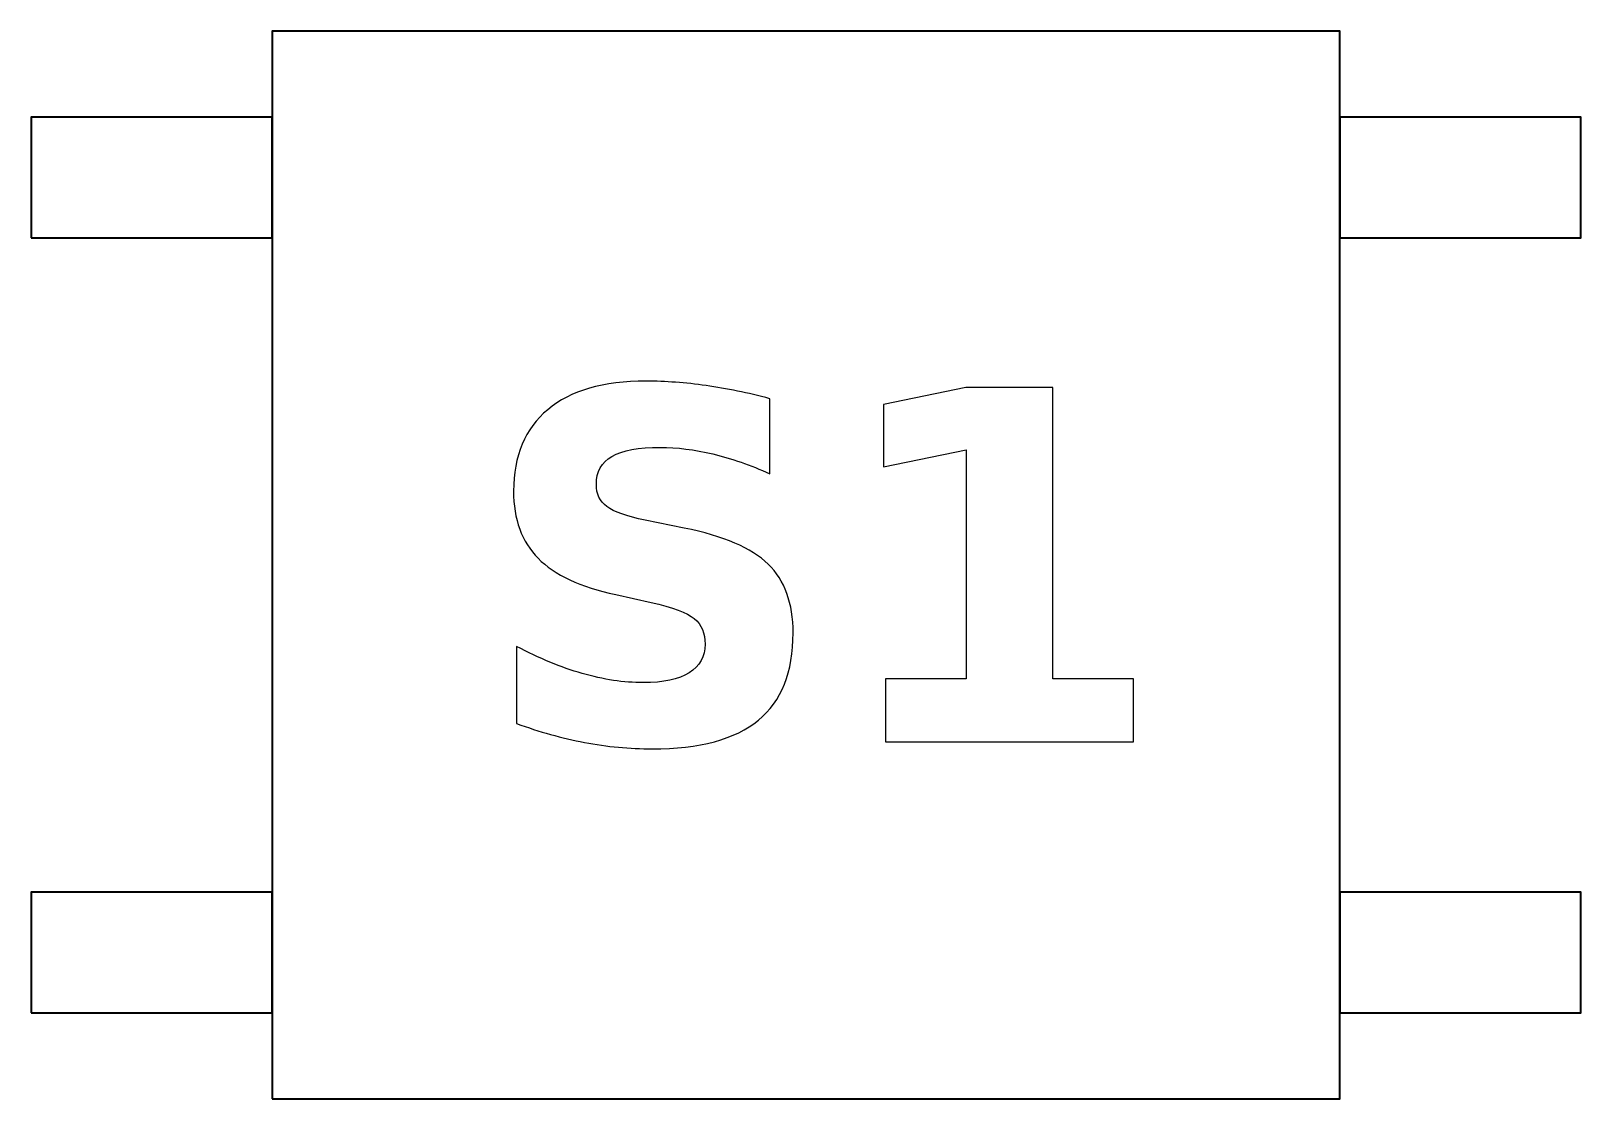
# Model space of a CAD drawing. Header units: centimetres. Extents: x -10.95 to -10.05, y -15.16 to -14.54.
import ezdxf

# ---------------------------------------------------------------- set-up
doc = ezdxf.new("R2010")
doc.units = ezdxf.units.CM
doc.header["$MEASUREMENT"] = 0
doc.layers.add('Layer 1', color=7, linetype='Continuous')

msp = doc.modelspace()

# ---------------------------------------------------------------- linework, layer by layer
at = {"layer": 'Layer 1', "color": 7, "lineweight": 35}
for points in [[(-10.81, -15.16), (-10.19, -15.16), (-10.19, -14.54), (-10.81, -14.54), (-10.81, -15.16)], [(-10.95, -14.66), (-10.81, -14.66), (-10.81, -14.59), (-10.95, -14.59), (-10.95, -14.66)], [(-10.19, -14.66), (-10.05, -14.66), (-10.05, -14.59), (-10.19, -14.59), (-10.19, -14.66)], [(-10.95, -15.11), (-10.81, -15.11), (-10.81, -15.04), (-10.95, -15.04), (-10.95, -15.11)], [(-10.19, -15.11), (-10.05, -15.11), (-10.05, -15.04), (-10.19, -15.04), (-10.19, -15.11)]]:
    msp.add_lwpolyline(points, close=True, dxfattribs=at)
at = {"layer": 'Layer 1', "color": 250}
for points, knots in [([(-10.52098, -14.75348), (-10.52098, -14.75348), (-10.52098, -14.79699), (-10.52098, -14.79699), (-10.52098, -14.79699), (-10.53227, -14.79196), (-10.54333, -14.78815), (-10.55405, -14.78556), (-10.55405, -14.78556), (-10.56482, -14.78297), (-10.57498, -14.7817), (-10.58453, -14.7817), (-10.58453, -14.7817), (-10.59718, -14.7817), (-10.60659, -14.78345), (-10.61266, -14.78693), (-10.61266, -14.78693), (-10.61873, -14.79045), (-10.62174, -14.79586), (-10.62174, -14.8032), (-10.62174, -14.8032), (-10.62174, -14.8087), (-10.61971, -14.81303), (-10.61562, -14.81609), (-10.61562, -14.81609), (-10.61153, -14.81915), (-10.6041, -14.82183), (-10.59333, -14.82404), (-10.59333, -14.82404), (-10.59333, -14.82404), (-10.57075, -14.82855), (-10.57075, -14.82855), (-10.57075, -14.82855), (-10.54784, -14.83316), (-10.53161, -14.84012), (-10.52197, -14.84953), (-10.52197, -14.84953), (-10.51233, -14.85889), (-10.50748, -14.8722), (-10.50748, -14.88947), (-10.50748, -14.88947), (-10.50748, -14.91218), (-10.51421, -14.92907), (-10.52766, -14.94012), (-10.52766, -14.94012), (-10.54111, -14.95118), (-10.56167, -14.95673), (-10.58933, -14.95673), (-10.58933, -14.95673), (-10.6024, -14.95673), (-10.61548, -14.95551), (-10.6286, -14.95301), (-10.6286, -14.95301), (-10.64173, -14.95052), (-10.6549, -14.94685), (-10.66802, -14.94201), (-10.66802, -14.94201), (-10.66802, -14.94201), (-10.66802, -14.89723), (-10.66802, -14.89723), (-10.66802, -14.89723), (-10.6549, -14.90419), (-10.6422, -14.90946), (-10.62992, -14.91298), (-10.62992, -14.91298), (-10.61764, -14.91651), (-10.60584, -14.9183), (-10.59445, -14.9183), (-10.59445, -14.9183), (-10.58288, -14.9183), (-10.57399, -14.91637), (-10.56783, -14.91251), (-10.56783, -14.91251), (-10.56167, -14.90866), (-10.55861, -14.90315), (-10.55861, -14.89596), (-10.55861, -14.89596), (-10.55861, -14.88956), (-10.56068, -14.88457), (-10.56487, -14.88109), (-10.56487, -14.88109), (-10.56905, -14.87761), (-10.57738, -14.87446), (-10.58989, -14.87173), (-10.58989, -14.87173), (-10.58989, -14.87173), (-10.61045, -14.86717), (-10.61045, -14.86717), (-10.61045, -14.86717), (-10.631, -14.86275), (-10.64605, -14.85574), (-10.65556, -14.8461), (-10.65556, -14.8461), (-10.66506, -14.83646), (-10.66981, -14.82343), (-10.66981, -14.8071), (-10.66981, -14.8071), (-10.66981, -14.7866), (-10.66318, -14.77084), (-10.64996, -14.75983), (-10.64996, -14.75983), (-10.63674, -14.74878), (-10.61774, -14.74328), (-10.5929, -14.74328), (-10.5929, -14.74328), (-10.58161, -14.74328), (-10.57, -14.74412), (-10.55805, -14.74582), (-10.55805, -14.74582), (-10.5461, -14.74751), (-10.53373, -14.75005), (-10.52098, -14.75348)], [0, 0, 0, 0, 0.035714, 0.035714, 0.035714, 0.035714, 0.071429, 0.071429, 0.071429, 0.071429, 0.107143, 0.107143, 0.107143, 0.107143, 0.142857, 0.142857, 0.142857, 0.142857, 0.178571, 0.178571, 0.178571, 0.178571, 0.214286, 0.214286, 0.214286, 0.214286, 0.25, 0.25, 0.25, 0.25, 0.285714, 0.285714, 0.285714, 0.285714, 0.321429, 0.321429, 0.321429, 0.321429, 0.357143, 0.357143, 0.357143, 0.357143, 0.392857, 0.392857, 0.392857, 0.392857, 0.428571, 0.428571, 0.428571, 0.428571, 0.464286, 0.464286, 0.464286, 0.464286, 0.5, 0.5, 0.5, 0.5, 0.535714, 0.535714, 0.535714, 0.535714, 0.571429, 0.571429, 0.571429, 0.571429, 0.607143, 0.607143, 0.607143, 0.607143, 0.642857, 0.642857, 0.642857, 0.642857, 0.678571, 0.678571, 0.678571, 0.678571, 0.714286, 0.714286, 0.714286, 0.714286, 0.75, 0.75, 0.75, 0.75, 0.785714, 0.785714, 0.785714, 0.785714, 0.821429, 0.821429, 0.821429, 0.821429, 0.857143, 0.857143, 0.857143, 0.857143, 0.892857, 0.892857, 0.892857, 0.892857, 0.928571, 0.928571, 0.928571, 0.928571, 0.964286, 0.964286, 0.964286, 0.964286, 1, 1, 1, 1]), ([(-10.45376, -14.91609), (-10.45376, -14.91609), (-10.40691, -14.91609), (-10.40691, -14.91609), (-10.40691, -14.91609), (-10.40691, -14.91609), (-10.40691, -14.78312), (-10.40691, -14.78312), (-10.40691, -14.78312), (-10.40691, -14.78312), (-10.45499, -14.79304), (-10.45499, -14.79304), (-10.45499, -14.79304), (-10.45499, -14.79304), (-10.45499, -14.75692), (-10.45499, -14.75692), (-10.45499, -14.75692), (-10.45499, -14.75692), (-10.4072, -14.74699), (-10.4072, -14.74699), (-10.4072, -14.74699), (-10.4072, -14.74699), (-10.35677, -14.74699), (-10.35677, -14.74699), (-10.35677, -14.74699), (-10.35677, -14.74699), (-10.35677, -14.91609), (-10.35677, -14.91609), (-10.35677, -14.91609), (-10.35677, -14.91609), (-10.30993, -14.91609), (-10.30993, -14.91609), (-10.30993, -14.91609), (-10.30993, -14.91609), (-10.30993, -14.95273), (-10.30993, -14.95273), (-10.30993, -14.95273), (-10.30993, -14.95273), (-10.45376, -14.95273), (-10.45376, -14.95273), (-10.45376, -14.95273), (-10.45376, -14.95273), (-10.45376, -14.91609), (-10.45376, -14.91609)], [0, 0, 0, 0, 0.090909, 0.090909, 0.090909, 0.090909, 0.181818, 0.181818, 0.181818, 0.181818, 0.272727, 0.272727, 0.272727, 0.272727, 0.363636, 0.363636, 0.363636, 0.363636, 0.454545, 0.454545, 0.454545, 0.454545, 0.545455, 0.545455, 0.545455, 0.545455, 0.636364, 0.636364, 0.636364, 0.636364, 0.727273, 0.727273, 0.727273, 0.727273, 0.818182, 0.818182, 0.818182, 0.818182, 0.909091, 0.909091, 0.909091, 0.909091, 1, 1, 1, 1])]:
    msp.add_open_spline(points, degree=3, knots=knots, dxfattribs=at)

doc.saveas('drawing.dxf')
